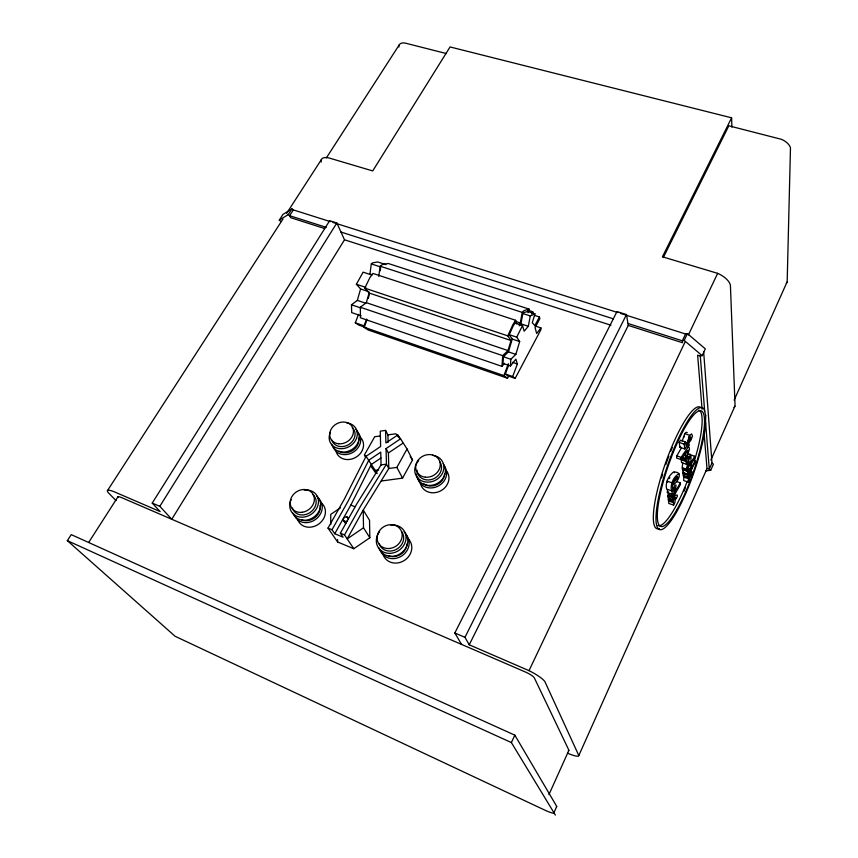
<?xml version="1.0" encoding="UTF-8"?>
<svg xmlns="http://www.w3.org/2000/svg" width="858" height="858" viewBox="0 0 858 858"><rect width="100%" height="100%" fill="white"/><g stroke="black" fill="none" stroke-linecap="round" stroke-linejoin="round"><path stroke-width="1.29" d="M364.779 288.138L369.079 293.007L366.323 302.67L360.339 307.239L360.435 317.771L501.994 366.387L502.691 355.662L508.011 350.579L511.014 340.519L507.797 335.864L364.779 288.138L369.927 277.563L372.994 273.445L515.712 320.302L516.763 323.841M509.234 334.684L512.258 339.082L508.44 351.887L503.378 356.735L503.035 363.406L510.446 365.948L510.81 359.266L515.84 354.386L519.68 341.559L516.72 337.173L509.234 334.684L513.213 325.911L515.047 323.08L522.511 325.536L524.152 331.209L528.324 326.287L530.265 315.948L534.952 313.867L532.26 322.78L534.877 325.493L539.414 316.956L534.545 315.379M668.79 497.222L668.361 500.879L673.455 502.681L673.509 505.147L668.747 503.41L668.682 500.933M673.509 505.147L674.785 502.885L675.686 497.801L674.367 499.742L674.227 499.217L675.385 497.49L676.211 498.734L677.423 496.053L677.123 494.98C674.442 494.251 672.264 500.793 673.455 502.681M668.693 493.211L667.942 497.897L672.747 499.646L674.034 497.372L673.852 496.042L680.501 484.309L680.33 482.893L676.737 481.595M680.33 482.893L673.444 495.098L672.747 499.646M683.901 474.849L683.708 480.534L688.384 482.207L689.607 480.04L689.403 478.196L691.805 474.571L692.031 471.589L690.776 472.436L688.599 476.533L688.384 482.207M685.928 460.242L686.379 464.275L681.574 462.58L681.102 458.547L685.928 460.242C686.432 458.376 687.515 452.82 690.004 454.086L690.272 455.244L689.071 457.904L688.288 456.499L687.151 458.14L687.279 458.719L688.577 456.853L687.633 462.065L686.379 464.275M683.451 471.954L683.118 475.557L687.826 477.241L688.91 473.702L695.291 462.408L695.152 460.982L692.803 460.156M695.152 460.982L688.556 472.726L687.826 477.241M681.338 448.026L676.823 455.834L676.597 458.043L681.488 459.759L686.035 452.016L688.245 450.203L687.505 452.273L686.732 452.82L686.486 451.587L685.252 454.279L685.735 458.547L682.11 457.271M681.488 459.759C679.3 455.341 693.532 445.195 686.475 443.168M371.428 274.892L363.116 272.158L356.392 284.255L360.585 288.953L357.336 300.397L351.49 304.783L351.683 312.591L361.111 315.819M385.95 264.639L377.734 261.969L372.812 262.795L371.321 263.921L369.937 273.992L372.297 274.764M378.753 276.426L380.18 266.195L382.421 264.489L388.234 263.492L529.096 309.084L527.992 312.741M380.244 270.785L380.598 268.254M518.865 324.571L520.27 322.94L522.222 312.398L524.195 310.499L529.096 309.084M519.251 325.815L520.935 323.863L522.844 313.535L523.852 312.569L527.573 311.475L534.952 313.867M667.46 489.586L667.363 492.685L672.683 494.283L675.482 490.647L676.029 484.963L674.817 485.628A5.631 1.18 -70.5 0 0 673.541 487.902L672.114 492.17L672.2 494.444M682.142 441.13L684.781 433.644L686.078 432.314L687.301 432.539M368.211 298.477L369.305 294.659M678.013 477.745L677.391 476.758C673.927 479.386 671.085 484.094 672.854 488.577L671.546 490.873L666.677 489.103C665.004 482.85 668.554 475.9 673.38 472.104C684.276 471.224 677.595 481.992 673.294 484.888L674.163 481.906L678.013 477.745L675.589 476.876M683.204 468.94L682.743 472.404L687.472 474.088L689.253 468.8L690.765 467.942L691.634 465.015L690.24 465.819L694.83 457.711L694.69 456.263L689.961 454.611M678.978 473.777C673.444 476.501 670.012 484.663 671.546 490.873M684.019 437.119L684.298 436.368M667.567 482.089L667.792 481.435M682.764 463.063L682.174 467.631L686.936 469.326L688.191 467.127L688.105 465.154L689.703 463.846L690.915 461.186L691.022 455.984L688.856 459.802L688.62 461.958C690.593 459.899 685.338 467.32 686.936 469.326M534.877 325.911L540.905 327.895L540.905 329.676L515.165 378.399L512.676 376.544L517.374 363.985L515.873 359.159L510.446 365.948M508.773 375.922L507.539 378.249L503.925 375.6L508.386 363.685M515.165 378.399L507.872 375.879L505.341 374.013L508.622 365.24M365.991 327.584L359.019 325.182L355.298 322.822L358.558 314.35M507.539 378.249L368.179 329.976L363.567 327.037L366.623 319.069M366.967 319.98L364.639 326.051L355.298 322.822M711.99 463.041L709.276 469.111L710.746 470.227L713.448 464.157L711.99 463.041L703.667 351.898M734.137 400.118L787.022 282.089M578.742 755.694L707.046 468.543M710.864 459.985L734.888 406.22M553.839 812.976L556.638 806.702M516.72 337.173L522.511 325.536M548.927 794.637L568.822 750.482M507.797 335.864L512.848 324.71L515.712 320.302M702.101 409.298L697.629 355.18L700.3 356.038L702.155 355.662L705.319 348.863L687.419 333.59L685.585 333.998L620.42 313.385M511.379 742.567L514.843 735.167L71.235 534.62L67.332 540.637L175.086 636.271L544.594 810.027A12.269 1.673 26.9 0 0 553.796 812.472L511.379 742.567L67.332 540.637M685.585 333.998L682.346 340.808L682.539 342.739L628.26 325.418L626.49 314.564L616.977 311.561L454.837 632.99L461.55 644.401L525.525 672.061A8.537 1.802 26.8 0 1 534.373 677.938L568.811 750.064A8.194 1.459 26.6 0 1 568.328 750.664M627.949 323.477L682.346 340.808L684.18 340.401L687.419 333.59M567.481 753.163A15.648 2.778 26.5 0 0 578.721 755.319L544.851 681.563A19.605 4.151 26.8 0 0 529.021 670.656L684.974 342.181M688.406 334.942L717.653 273.348L662.43 256.799L731.617 117.825L450.064 46.943L372.715 170.924L329.022 157.979A14.683 6.51 33.4 0 0 321.192 162.012M529.021 670.656L469.24 644.798L628.26 325.418M663.255 257.636L728.839 125.804L781.423 139.318A12.849 7.765 22.8 0 1 790.475 147.78L787.183 281.456A10.317 5.362 22.4 0 1 786.293 283.183M469.24 644.798L464.961 637.333L626.49 314.564M334.749 533.751L332.003 529.74L348.219 500.922L368.811 460.167L380.759 452.134L381.059 464.907L356.553 504.279L340.369 533.204L343.071 537.194L334.749 533.751L350.836 505.072L371.267 464.51L380.984 457.979M366.055 456.295L344.24 499.324L328.003 528.088L337.612 541.988L353.807 548.734L369.841 537.773L369.519 520.259L363.224 510.06L388.813 468.5L388.395 452.981L386.057 448.573L400.579 438.803L397.769 434.985L385.907 442.953L385.585 430.405L380.266 431.156L380.63 446.503L366.055 456.295L377.22 473.541M689.682 435.338L686.046 445.817L685.435 441.881L680.501 440.165L679.204 442.406L679.933 447.275L684.834 448.981L686.647 446.6L689.392 437.709L690.293 436.947L691.28 437.73L688.92 440.862L688.341 443.597L691.098 439.864L692.47 435.993L691.591 433.912L689.682 435.338L684.781 433.644M531.499 313.953L532.689 311.722L527.606 310.081M381.424 480.995L402.563 478.131L412.548 459.942L407.046 448.991L400.579 438.803M386.057 448.573L386.454 464.167L388.813 468.5L396.868 467.406L407.046 448.991M353.807 548.734L344.508 534.909L360.671 505.93L386.454 464.167L381.059 464.907M343.05 519.573L345.667 523.498L343.05 519.573L344.369 517.224L347.029 516.87L348.391 518.865M365.658 457.046L364.435 454.89L374.699 436.733L379.987 436.003M687.001 469.83L682.239 468.136L682.4 469.573L687.161 471.256L687.001 469.83L694.69 456.263M687.161 471.256L688.62 468.693L687.472 474.088M685.735 458.547L686.861 455.051C687.923 453.592 691.269 446.782 688.32 447.318L689.317 444.862L688.91 444.015M684.834 448.981L684.137 444.122L685.435 441.881M116.055 500.6L108.558 492.975A16.549 3.024 30.3 0 1 114.189 491.773L160.167 511.593L152.231 503.078L329.654 220.721L336.84 222.994L344.508 239.79L171.772 519.251L121.782 497.694A8.408 1.534 30.2 0 0 117.996 497.543M461.55 644.401L171.772 519.251L159.813 506.327L336.84 222.994M88.685 542.438L117.943 496.814M280.63 221.214L279.247 220.163L288.202 214.618L291.935 208.837L293.339 209.91L330.384 221.632M326.372 157.883L399.249 44.852M293.339 209.91L289.618 215.69L290.605 217.664L324.667 228.539M279.247 220.163L282.936 214.457L291.935 208.837M107.411 490.733L282.979 219.004M286.604 213.385L321.439 159.491M669.229 478.56L669.841 477.638M540.905 327.895L536.69 333.515L535.07 327.649L539.896 318.575L539.414 316.956M501.994 366.387L504.472 363.309M668.511 491.795L667.363 492.685M680.694 446.793L679.933 447.275M363.502 527.788L347.19 538.899L363.224 510.06L363.502 527.788L369.841 537.773M340.422 507.839L330.738 514.392L330.759 524.517M388.395 452.981L402.831 443.264M705.684 470.956L710.746 470.227M385.585 430.405L387.913 434.888L395.86 433.783L397.94 436.615M375.407 470.334L378.625 469.894M344.401 521.567L347.072 521.214M446.439 53.561L405.276 43.104A10.897 5.824 34.9 0 0 398.873 47.018M332.947 222.436L617.867 312.58M326.265 227.359L289.618 215.69L288.202 214.618M340.969 232.046L613.438 318.854M344.508 239.79L610.928 325.214M380.18 266.195L522.222 312.398M371.321 263.921L380.77 266.999M522.844 313.535L530.265 315.948M515.218 321.278L520.27 322.94M520.935 323.863L528.324 326.287M356.392 284.255L365.894 287.419M512.258 339.082L519.68 341.559M360.585 288.953L368.843 291.709M369.079 293.007L511.014 340.519M366.323 302.67L508.011 350.579M357.336 300.397L365.583 303.185M508.44 351.887L515.84 354.386M360.339 307.239L502.691 355.662M351.49 304.783L360.961 308.001M503.378 356.735L510.81 359.266M512.483 362.323L517.374 363.985M688.845 436.894L691.28 437.73M505.341 374.013L512.676 376.544M363.567 327.037L503.925 375.6M679.204 442.406L684.137 444.122M676.823 455.834L681.713 457.55M682.528 457.84L686.153 459.116M681.552 459.985L686.357 461.679M683.161 472.897L687.891 474.581M682.989 473.745L687.708 475.429M683.558 475.954L688.266 477.627M683.376 476.909L688.073 478.582M675.686 476.555L678.099 477.423M667.149 481.124L672.05 482.882M668.253 494.283L673.069 496.031M667.953 495.248L672.769 496.996M667.781 496.096L672.597 497.854M668.414 498.509L673.198 500.257M668.2 499.613L672.994 501.362M350.836 505.072L355.03 506.756M328.003 528.088L332.003 529.74M340.369 533.204L344.508 534.909M152.231 503.078L159.813 506.327M454.837 632.99L464.961 637.333M684.18 340.401L702.155 355.662M674.131 472.05L674.474 472.737M410.178 456.713L412.548 459.942M364.435 454.89L365.798 456.81M370.57 465.701L375.997 473.348M347.029 516.87L348.294 518.811M554.182 813.105L555.394 815.1M514.843 735.167L556.606 806.188A12.248 1.716 26.9 0 1 556.381 806.82M396.868 467.406L402.563 478.131M397.769 434.985L399.463 438.341M532.689 311.722L533.279 313.653M703.957 431.778L706.981 468.296L709.276 469.111L705.555 422.179M700.3 356.038L704.697 411.454M731.617 117.825L731.917 127.198M387.913 434.888L388.116 442.385M337.602 539.489L337.612 541.988M717.653 273.348A17.149 8.655 24.2 0 1 730.405 285.167L735.049 405.502A13.943 6.017 23.8 0 1 734.019 407.411M685.338 487.88A64.543 13.707 -70.6 0 1 683.815 491.462M659.373 528.614A64.543 13.707 -70.6 0 1 664.757 465.208A64.543 13.707 -70.6 0 1 700.922 407.668M698.82 410.113A61.208 12.999 -70.6 0 1 694.444 460.628M692.545 466.645A61.208 12.999 -70.6 0 1 690.905 471.492M687.376 481.059A61.208 12.999 -70.6 0 1 657.979 525.504M661.529 477.906A61.208 12.999 -70.6 0 1 662.612 474.281M665.776 464.596A61.208 12.999 -70.6 0 1 668.865 456.134M670.817 451.158A61.208 12.999 -70.6 0 1 672.372 447.393M321.3 502.96A14.854 12.709 -35.4 0 1 318.801 524.002A14.854 12.709 -35.4 0 1 297.887 520.034M446.664 471.117A14.736 12.945 -26.9 0 1 439.457 491.452A14.736 12.945 -26.9 0 1 420.27 482.464M407.164 537.848A15.176 13.492 -33.7 0 1 404.815 560.156A15.176 13.492 -33.7 0 1 383.043 554.418M360.167 437.087A14.414 12.237 -30.1 0 1 356.177 457.11A14.414 12.237 -30.1 0 1 336.229 451.844M356.499 431.338A14.522 12.291 -30 0 1 353.818 451.812A14.522 12.291 -30 0 1 333.226 446.868M358.526 438.138A12.462 10.553 -30 0 1 352.82 450.364A12.462 10.553 -30 0 1 339.039 451.169M355.856 429.429A14.554 12.302 -29.9 0 1 351.801 449.581A14.554 12.302 -29.9 0 1 331.692 444.305M346.771 422.908A14.629 12.334 -29.9 0 1 356.66 437.923A14.629 12.334 -29.9 0 1 338.106 448.391A14.629 12.334 -29.9 0 1 330.469 432.1M352.23 427.552A12.28 10.36 -29.9 0 1 348.777 444.519A12.28 10.36 -29.9 0 1 331.821 440.09M316.473 495.849A15.004 12.784 -35.2 0 1 313.921 517.031A15.004 12.784 -35.2 0 1 292.825 513.063M304.225 490.111A15.069 12.827 -35.1 0 1 318.318 503.635A15.069 12.827 -35.1 0 1 299.839 517.042A15.069 12.827 -35.1 0 1 291.173 499.581M312.687 494.38A12.656 10.779 -35.1 0 1 310.049 512.548A12.656 10.779 -35.1 0 1 292.417 508.011M318.125 498.251A14.961 12.773 -35.3 0 1 315.047 519.787A14.961 12.773 -35.3 0 1 294.176 514.371M320.077 505.437A12.849 10.961 -35.3 0 1 314.972 517.589A12.849 10.961 -35.3 0 1 301.769 519.884M444.369 466.162A14.843 13.009 -26.8 0 1 437.097 486.604A14.843 13.009 -26.8 0 1 417.792 477.584M444.605 473.788A12.741 11.175 -26.8 0 1 436.904 484.652A12.741 11.175 -26.8 0 1 423.702 483.751M439.661 461.593A12.559 10.982 -26.7 0 1 432.968 479.054A12.559 10.982 -26.7 0 1 417.074 470.291M432.507 455.308A14.951 13.074 -26.7 0 1 442.803 472.511A14.951 13.074 -26.7 0 1 421.439 480.737A14.951 13.074 -26.7 0 1 418.64 460.639M443.178 463.62A14.886 13.031 -26.7 0 1 435.274 484.341A14.886 13.031 -26.7 0 1 416.43 473.927M401.812 531.788A12.934 11.444 -33.3 0 1 396.257 549.431A12.934 11.444 -33.3 0 1 379.172 543.725M404.064 531.703A15.326 13.578 -33.4 0 1 400.203 553.764A15.326 13.578 -33.4 0 1 378.796 547.64M390.787 525.117A15.401 13.631 -33.3 0 1 405.748 540.529A15.401 13.631 -33.3 0 1 384.813 552.584A15.401 13.631 -33.3 0 1 379.579 531.574M405.437 534.051A15.283 13.567 -33.5 0 1 401.587 556.07A15.283 13.567 -33.5 0 1 380.233 549.957M407.089 543.875A13.117 11.647 -33.5 0 1 388.331 555.737M705.694 415.615L705.49 424.989A64.586 13.599 -70.7 0 1 668.629 523.852A64.586 13.599 -70.7 0 1 664.671 474.313A64.586 13.599 -70.7 0 1 704.268 409.641L705.694 415.615M673.24 490.808L673.905 490.83L674.688 487.923L673.24 490.808M690.175 475.01L689.693 475.793L690.947 474.324L690.175 475.01M676.973 509.513A61.25 12.891 -70.7 0 0 703.099 412.666A61.25 12.891 -70.7 0 0 662.698 483.923A61.25 12.891 -70.7 0 0 676.973 509.513M338.653 443.779A12.334 10.382 -29.8 0 0 353.046 428.485A12.334 10.382 -29.8 0 0 333.108 426.533A12.334 10.382 -29.8 0 0 338.653 443.779M302.22 512.28A12.709 10.8 -35 0 0 312.795 493.811A12.709 10.8 -35 0 0 291.817 496.739A12.709 10.8 -35 0 0 302.22 512.28M425.332 477.187A12.613 11.004 -26.6 0 0 439.714 461.325A12.613 11.004 -26.6 0 0 418.908 459.202A12.613 11.004 -26.6 0 0 425.332 477.187M386.754 548.466A12.988 11.476 -33.2 0 0 401.662 531.896A12.988 11.476 -33.2 0 0 380.512 529.44A12.988 11.476 -33.2 0 0 386.754 548.466"/></g></svg>
